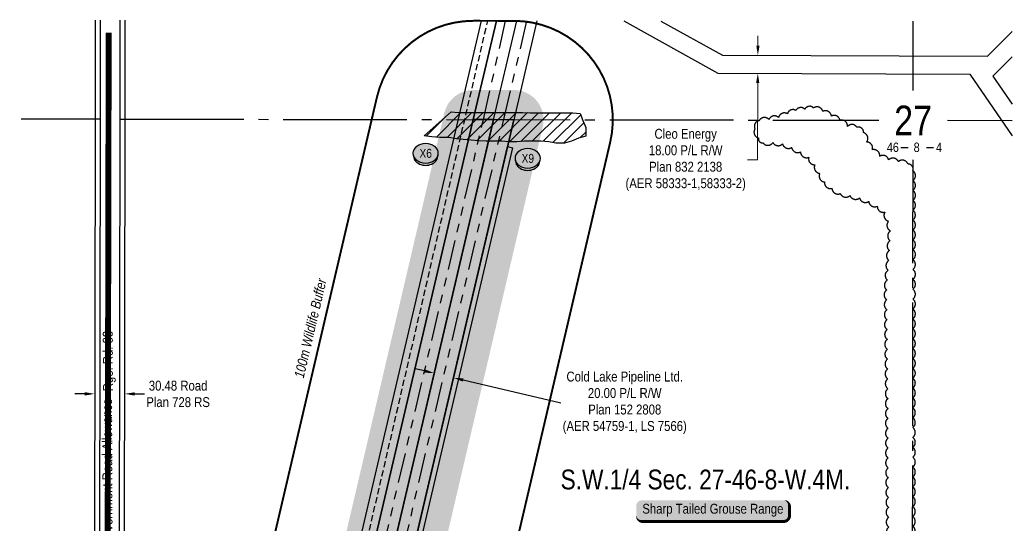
# Model space of a CAD drawing. Extents: x 493642 to 494827, y 5870938 to 5872645.
# Drawn here: x 493713 to 494716, y 5871445 to 5871956 of the extents above; entities that cross this region are included whole.
import ezdxf
from ezdxf.enums import TextEntityAlignment as Align

# ---------------------------------------------------------------- set-up
doc = ezdxf.new("R2010")
doc.units = 0
doc.header["$LTSCALE"] = 5
doc.header["$PDSIZE"] = 0.5
for name, pattern in [('0', [1, 1, 0]), ('foc-DRILLPATH', [14.75, 6, -1.75, 1.75, -1.75, 1.75, -1.75]), ('foc-QUARTERLINE', [33, 25, -3, 2, -3]), ('foc-TIELINE', [1.875, 1.25, -0.625]), ('PHANTOM', [63.5, 31.75, -6.35, 6.35, -6.35, 6.35, -6.35]), ('UG_PIPE', [1.875, 1.25, -0.625])]:
    doc.linetypes.add(name, pattern=pattern)
doc.layers.get('Defpoints').update_dxf_attribs({"color": 9})
for name, color, linetype in [('10', 1, 'Continuous'), ('9', 3, 'Continuous'), ('AS-PIPE-UG', 44, 'UG_PIPE'), ('AS-ROADS', 254, 'Continuous'), ('AS-WILDLIFE-BLOCK', 131, 'Continuous'), ('C-RW', 13, 'Continuous'), ('C-SYMBOL', 7, 'Continuous'), ('F-RW', 190, 'Continuous'), ('L-ROAD-T', 7, 'Continuous'), ('L-SEC', 7, 'Continuous'), ('L-SECLBL', 7, 'Continuous'), ('L-SECQ', 8, 'foc-QUARTERLINE'), ('L-TITLEDB-T', 4, 'Continuous'), ('P-BUFFER-H 30m', 51, 'Continuous'), ('P-BUFFER-YELLOW', 50, 'foc-TIELINE'), ('P-BUFFER-YELLOW-T', 50, 'Continuous'), ('P-CROSSINGS', 250, 'Continuous'), ('P-PDRILLPATH', 12, 'foc-DRILLPATH'), ('P-PROPOSED', 10, 'Continuous'), ('P-PROPOSED-T', 10, 'Continuous'), ('P-TEMP-H', 41, 'Continuous'), ('P-TEMP_WORKSPACE', 46, 'Continuous'), ('T-BUSH', 110, '0'), ('WETLAND', 143, 'Continuous'), ('WETLAND - OPEN WATER', 140, 'PHANTOM')]:
    doc.layers.add(name, color=color, linetype=linetype)
doc.layers.add('F-RW-T', color=190, linetype='Continuous', lineweight=9)
doc.layers.add('P-REPAIR-TEAL-H', color=7, linetype='Continuous', true_color=0xb8f9d7)
doc.layers.add('P-REPAIR-YELLOW-H', color=7, linetype='Continuous', true_color=0xeff1c0)
doc.styles.add('175L', font='ARIALN.TTF', dxfattribs={"height": 20})
doc.styles.add('80', font='ARIALN.TTF', dxfattribs={"height": 10})
doc.styles.add('80CG', font='ARIALN.TTF', dxfattribs={"height": 10})
doc.styles.add('80L', font='ARIALN.TTF', dxfattribs={"height": 10})
doc.styles.add('Crossing', font='ARIALN.TTF', dxfattribs={"height": 10})
doc.styles.add('SIMPLEX', font='ARIALN.TTF')
doc.dimstyles.new('Compass 5 000', dxfattribs={"dimscale": 5, "dimtxt": 9, "dimasz": 2, "dimexe": 0.2, "dimexo": 0.0625, "dimgap": 0.5, "dimtad": 0, "dimtih": 1, "dimtoh": 1, "dimzin": 0, "dimdsep": 46, "dimtxsty": '80CG', "dimcen": 0.1, "dimse1": 1, "dimse2": 1, "dimclrd": 256, "dimclrt": 256, "dimaunit": 1, "dimadec": 4, "dimazin": 0, "dimtfac": 0.06, "dimtofl": 0, "dimtmove": 0, "dimatfit": 1, "dimfxl": 0.2, "dimtolj": 1, "dimtzin": 0, "dimlwd": -1, "dimarcsym": 0})

# ---------------------------------------------------------------- blocks, each defined once
blk = doc.blocks.new('L-SECLBL')
at = {"layer": '9', "color": 7}
for p, q in [((-5.1, -27.8), (-12.3, -27.8)), ((20.7, -27.8), (13.5, -27.8))]:
    blk.add_line(p, q, dxfattribs=at)
at = {"layer": '10', "color": 2, "style": 'SIMPLEX'}
blk.add_attdef('SEC', text='', height=30, dxfattribs=at).set_placement((0, 0), align=Align.MIDDLE)
at = {"layer": '10', "color": 5, "style": '80L'}
blk.add_attdef('TWP', text='', height=9.5, dxfattribs=at).set_placement((-14.4, -27.4), align=Align.MIDDLE_RIGHT)
blk.add_attdef('RGE', text='', height=9.5, dxfattribs=at).set_placement((3.6, -27.4), align=Align.MIDDLE_CENTER)
blk.add_attdef('MER', text='', height=9.5, dxfattribs=at).set_placement((23.2, -27.4), align=Align.MIDDLE_LEFT)
blk = doc.blocks.new('*U372')
h = blk.add_hatch(color=255)
edge = h.paths.add_edge_path()
edge.add_line((-71.5, -11.5), (71.5, -11.5))
edge.add_arc((71.5, -5.5), 6, 270, 360)
edge.add_line((77.5, -5.5), (77.5, 4))
edge.add_arc((71.5, 4), 6, 0, 90)
edge.add_line((71.5, 10), (-71.5, 10))
edge.add_arc((-71.5, 4), 6, 90, 180)
edge.add_line((-77.5, 4), (-77.5, -5.5))
edge.add_arc((-71.5, -5.5), 6, 180, 270)
at = {"color": 131, "flags": 128}
blk.add_lwpolyline([(-71.5, -11.5, 3, 3, 0), (71.5, -11.5, 3, 3, 0.414214), (77.5, -5.5, 3, 3, 0), (77.5, 4, 3, 0, 0.414214), (71.5, 10, 0, 0, 0), (-71.5, 10, 0, 0, 0.414214), (-77.5, 4, 0, 0, 0), (-77.5, -5.5, 0, 3, 0.414214)], format="xyseb", close=True, dxfattribs=at)
at = {"color": 131, "style": '80'}
blk.add_attdef('ENTER_TEXT_001', (-36, -5), '', height=10, dxfattribs=at)
blk = doc.blocks.new('*D374')
at = {"layer": 'Defpoints', "color": 0, "transparency": 16777216}
for p in [(494078, 5871366.1), (494055, 5871355.4), (494074.5, 5871350.9)]:
    blk.add_point(p, dxfattribs=at)
at = {"layer": 'P-PROPOSED-T', "color": 240, "transparency": 16777216}
for p, q in [((494048.8, 5871372.9), (494039.1, 5871375.2)), ((494087.8, 5871363.8), (494202.7, 5871336.9))]:
    blk.add_line(p, q, dxfattribs=at)
for points in [[(494049.2, 5871374.5), (494048.4, 5871371.3), (494058.5, 5871370.6)], [(494088.1, 5871365.4), (494087.4, 5871362.2), (494078, 5871366.1)]]:
    blk.add_solid(points, dxfattribs=at)
at = {"layer": 'P-PROPOSED-T', "transparency": 16777216, "insert": (494267.2, 5871336.9), "char_height": 10, "attachment_point": 5, "style": '80CG'}
blk.add_mtext('\\A1;Cold Lake Pipeline Ltd.\\P20.00 P/L R/W\\PPlan 022 0976\\P(AER 32247-3, LS 7562)', dxfattribs=at)
blk = doc.blocks.new('*D375')
at = {"layer": 'Defpoints', "color": 0, "transparency": 16777216}
for p in [(494151.7, 5871593.7), (494123.7, 5871561.6), (494143.2, 5871557.1)]:
    blk.add_point(p, dxfattribs=at)
at = {"layer": 'P-PROPOSED-T', "color": 240, "transparency": 16777216}
for p, q in [((494122.5, 5871600.6), (494112.8, 5871602.8)), ((494161.5, 5871591.5), (494260.3, 5871568.4))]:
    blk.add_line(p, q, dxfattribs=at)
for points in [[(494122.9, 5871602.2), (494122.1, 5871598.9), (494132.3, 5871598.3)], [(494161.9, 5871593.1), (494161.1, 5871589.8), (494151.7, 5871593.7)]]:
    blk.add_solid(points, dxfattribs=at)
at = {"layer": 'P-PROPOSED-T', "transparency": 16777216, "insert": (494324.8, 5871568.4), "char_height": 10, "attachment_point": 5, "style": '80CG'}
blk.add_mtext('\\A1;Cold Lake Pipeline Ltd.\\P20.00 P/L R/W\\PPlan 152 2808\\P(AER 54759-1, LS 7566)', dxfattribs=at)
blk = doc.blocks.new('*D376')
at = {"layer": 'Defpoints', "color": 0, "transparency": 16777216}
for p in [(493788.9, 5871577.4), (493788.9, 5871574.9), (493819.4, 5871574.9)]:
    blk.add_point(p, dxfattribs=at)
at = {"layer": 'L-TITLEDB-T', "transparency": 16777216}
for p, q in [((493778.9, 5871577.4), (493768.9, 5871577.4)), ((493829.4, 5871577.3), (493839.4, 5871577.3))]:
    blk.add_line(p, q, dxfattribs=at)
for points in [[(493778.9, 5871579.1), (493778.9, 5871575.7), (493788.9, 5871577.4)], [(493829.4, 5871579), (493829.4, 5871575.7), (493819.4, 5871577.4)]]:
    blk.add_solid(points, dxfattribs=at)
at = {"layer": 'L-TITLEDB-T', "transparency": 16777216, "insert": (493873.3, 5871577.3), "char_height": 10, "attachment_point": 5, "style": '80CG'}
blk.add_mtext('\\A1;30.48 Road\\PPlan 728 RS', dxfattribs=at)
blk = doc.blocks.new('*D379')
at = {"layer": 'Defpoints', "color": 0, "transparency": 16777216}
for p in [(494483.6, 5871919.8), (494459.3, 5871901.9), (494483.5, 5871901.8)]:
    blk.add_point(p, dxfattribs=at)
at = {"layer": 'F-RW-T', "transparency": 16777216}
for p, q in [((494459.4, 5871929.9), (494459.5, 5871939.9)), ((494459.3, 5871891.9), (494459, 5871814.1)), ((494459, 5871814.1), (494449, 5871814.1))]:
    blk.add_line(p, q, dxfattribs=at)
for points in [[(494457.8, 5871929.9), (494461.1, 5871929.9), (494459.4, 5871919.9)], [(494457.6, 5871891.9), (494460.9, 5871891.9), (494459.3, 5871901.9)]]:
    blk.add_solid(points, dxfattribs=at)
at = {"layer": 'F-RW-T', "transparency": 16777216, "insert": (494386.4, 5871814.1), "char_height": 10, "attachment_point": 5, "style": '80CG'}
blk.add_mtext('\\A1;Cleo Energy\\P18.00 P/L R/W\\PPlan 832 2138\\P(AER 58333-1,58333-2)', dxfattribs=at)
blk = doc.blocks.new('xing2')
h = blk.add_hatch(color=50)
h.dxf.hatch_style = 1
edge = h.paths.add_edge_path()
edge.add_ellipse((0, 0), major_axis=(-12.5, 0), ratio=0.816297, start_angle=0, end_angle=360)
h = blk.add_hatch(color=250)
h.dxf.hatch_style = 1
edge = h.paths.add_edge_path()
edge.add_ellipse((0, -2), major_axis=(-12.5, 0), ratio=0.816297, start_angle=0, end_angle=180)
edge.add_line((12.5, -2), (12.5, 0))
edge.add_ellipse((0, 0), major_axis=(-12.5, 0), ratio=0.816297, start_angle=0, end_angle=180, ccw=False)
edge.add_line((-12.5, 0), (-12.5, -2))
at = {"color": 250}
blk.add_ellipse((0, 0), major_axis=(-12.5, 0), ratio=0.816297, dxfattribs=at)
blk.add_ellipse((0, -2), major_axis=(-12.5, 0), ratio=0.816297, start_param=0, end_param=3.141593, dxfattribs=at)
at = {"color": 250, "style": 'Crossing'}
blk.add_attdef('CROSSING', text='', height=9, dxfattribs=at).set_placement((0.1, 0), align=Align.MIDDLE_CENTER)
at = {"color": 250, "style": 'Crossing', "flags": 1}
for tag, p in [('OWNER', (0.1, -12.5)), ('DESCRIPTION', (0.1, -25.8)), ('LOCATION', (0.1, -39.3)), ('DWG_REF', (0.1, -52.8))]:
    blk.add_attdef(tag, text='', height=9, dxfattribs=at).set_placement(p, align=Align.MIDDLE_CENTER)

msp = doc.modelspace()

# ---------------------------------------------------------------- hatches: boundary and pattern name
at = {"layer": 'P-BUFFER-H 30m'}
h = msp.add_hatch(color=256, dxfattribs=at)
h.dxf.hatch_style = 1
h.paths.add_polyline_path([(494239.869, 5871839.138), (494241.954, 5871848.059, 0.48272697), (494212.782, 5871884.885), (494192.25, 5871884.913), (494171.718, 5871884.941, 0.34887862), (494142.463, 5871861.765), (493966.128, 5871106.867, 0.04773497), (493965.364, 5871101.203), (493963.654, 5871057.013, 0.42550424), (493993.624, 5871025.853), (494013.605, 5871025.847), (494033.585, 5871025.798, 0.40365509), (494063.637, 5871054.637), (494065.031, 5871090.643)])
h.paths.add_polyline_path([(494035.164, 5871094.672), (494033.66, 5871055.797), (494013.647, 5871055.847), (493993.632, 5871055.853), (493995.342, 5871100.043), (494171.676, 5871854.941), (494192.208, 5871854.913), (494212.74, 5871854.885), (494210.655, 5871845.961)], flags=16)
at = {"layer": 'P-REPAIR-TEAL-H'}
h = msp.add_hatch(color=256, dxfattribs=at)
h.dxf.hatch_style = 1
h.paths.add_polyline_path([(493993.632, 5871055.853), (494013.647, 5871055.847), (494015.253, 5871097.358), (494192.208, 5871854.913), (494171.676, 5871854.941), (493995.342, 5871100.043)])
at = {"layer": 'P-REPAIR-YELLOW-H'}
h = msp.add_hatch(color=256, dxfattribs=at)
h.dxf.hatch_style = 1
h.paths.add_polyline_path([(494192.208, 5871854.913), (494191.18, 5871850.511), (494015.253, 5871097.357), (494013.647, 5871055.847), (494033.66, 5871055.797), (494035.164, 5871094.672), (494210.655, 5871845.961), (494212.74, 5871854.885)])
at = {"layer": 'P-TEMP-H'}
h = msp.add_hatch(color=256, dxfattribs=at)
h.dxf.hatch_style = 1
h.paths.add_polyline_path([(494211.249, 5871826.52), (494066.996, 5871208.964), (494062.233, 5871210.556), (494206.38, 5871827.657)])
at = {"layer": 'WETLAND - OPEN WATER', "transparency": 33554495}
h = msp.add_hatch(dxfattribs=at)
h.set_pattern_fill('ANSI31', color=256, scale=2.5)
h.paths.add_polyline_path([(494149.356, 5871862.795), (494156.556, 5871862.068), (494164.477, 5871862.058), (494173.118, 5871862.048), (494181.039, 5871862.038), (494188.96, 5871862.029), (494197.601, 5871862.018), (494205.521, 5871862.009), (494213.442, 5871861.999), (494221.363, 5871861.99), (494229.284, 5871861.98), (494240.085, 5871861.967), (494248.726, 5871861.957), (494256.647, 5871861.947), (494264.568, 5871861.938), (494272.489, 5871861.929), (494279.689, 5871861.202), (494282.56, 5871854.015), (494285.432, 5871846.828), (494285.422, 5871838.208), (494278.219, 5871836.062), (494271.014, 5871833.197), (494263.811, 5871831.051), (494255.17, 5871831.061), (494247.971, 5871832.506), (494240.051, 5871833.234), (494232.13, 5871833.244), (494223.489, 5871833.254), (494215.567, 5871832.545), (494207.646, 5871832.555), (494200.446, 5871833.282), (494192.525, 5871833.291), (494184.605, 5871833.301), (494176.684, 5871833.31), (494169.484, 5871834.037), (494161.564, 5871834.765), (494154.364, 5871835.492), (494147.165, 5871836.938), (494137.803, 5871836.949), (494129.883, 5871837.677), (494121.963, 5871838.405)])

# ---------------------------------------------------------------- linework, layer by layer
at = {"layer": 'AS-PIPE-UG', "flags": 128}
msp.add_lwpolyline([(493713.32, 5870971.178), (493713.641, 5870971.896), (493983.589, 5870978.575), (493987.994, 5871099.98), (494186.28, 5871954.964)], dxfattribs=at)
at = {"layer": 'AS-ROADS', "const_width": 6, "flags": 128}
msp.add_lwpolyline([(493801.221, 5870950.973), (493803.124, 5871943.049)], dxfattribs=at)
at = {"layer": 'C-RW', "flags": 128}
msp.add_lwpolyline([(494195.042, 5871954.953), (494171.704, 5871855.06), (493995.342, 5871100.043), (493993.632, 5871055.853), (494013.646, 5871055.825), (494015.253, 5871097.357), (494191.18, 5871850.511), (494215.575, 5871954.927)], dxfattribs=at)
at = {"layer": 'F-RW', "flags": 128}
for points in [[(494179.643, 5871954.973), (494157.097, 5871858.472), (493980.409, 5871102.057), (493978.622, 5871055.897), (493993.632, 5871055.853), (493995.342, 5871100.043), (494171.704, 5871855.06), (494195.042, 5871954.953)], [(494236.107, 5871954.9), (494210.655, 5871845.961), (494035.164, 5871094.672), (494033.66, 5871055.797), (494013.647, 5871055.847), (494015.253, 5871097.357), (494191.18, 5871850.511), (494215.575, 5871954.927)], [(494323.931, 5871954.788), (494419.076, 5871902.06), (494673.665, 5871901.101), (494716.31, 5871838.608)], [(494361.136, 5871954.741), (494423.772, 5871920.026), (494691.527, 5871919.016), (494716.442, 5871944.048)], [(494716.41, 5871918.548), (494696.911, 5871898.956), (494716.35, 5871870.464)]]:
    msp.add_lwpolyline(points, dxfattribs=at)
at = {"layer": 'L-SEC'}
for p, q in [((493789.444, 5871955.472), (493789.297, 5871855.468)), ((493794.624, 5871955.465), (493794.477, 5871855.461)), ((493814.584, 5871855.433), (493814.73, 5871955.44)), ((493819.764, 5871855.426), (493819.91, 5871955.433)), ((493789.297, 5871855.468), (493788.127, 5871050.988)), ((493794.477, 5871855.461), (493793.307, 5871050.98)), ((493813.414, 5871050.952), (493814.584, 5871855.433)), ((493818.594, 5871050.945), (493819.764, 5871855.426))]:
    msp.add_line(p, q, dxfattribs=at)
at = {"layer": 'L-SECQ'}
for p, q in [((494616.343, 5871884.329), (494616.429, 5871954.414)), ((493794.477, 5871855.461), (493714.582, 5871855.548)), ((493814.584, 5871855.433), (494581.672, 5871854.376)), ((494650.954, 5871854.281), (494716.33, 5871854.191)), ((494615.318, 5871049.811), (494616.257, 5871814.329))]:
    msp.add_line(p, q, dxfattribs=at)
at = {"layer": 'P-BUFFER-YELLOW', "ltscale": 2, "const_width": 2, "flags": 128}
msp.add_lwpolyline([(494169.58, 5871230.483), (494308.034, 5871823.215), (494310.118, 5871832.134, 0.48272697), (494212.878, 5871954.885), (494192.346, 5871954.913), (494171.814, 5871954.941, 0.34887862), (494074.298, 5871877.688), (493937.126, 5871290.447)], format="xyb", dxfattribs=at)
at = {"layer": 'P-PDRILLPATH', "flags": 128}
for points in [[(494181.94, 5871854.927), (494204.312, 5871954.941)], [(494202.467, 5871854.899), (494225.911, 5871954.914)], [(494003.639, 5871055.85), (494005.298, 5871098.7), (494181.442, 5871852.785), (494181.94, 5871854.927)], [(494023.654, 5871055.833), (494025.209, 5871096.014), (494200.918, 5871848.236), (494202.467, 5871854.899)]]:
    msp.add_lwpolyline(points, dxfattribs=at)
at = {"layer": 'P-PROPOSED', "flags": 128}
for points in [[(493993.632, 5871055.853), (494013.647, 5871055.847), (494015.253, 5871097.358), (494192.208, 5871854.913), (494171.676, 5871854.941), (493995.342, 5871100.043), (493993.632, 5871055.853)], [(494192.208, 5871854.913), (494191.18, 5871850.511), (494015.253, 5871097.357), (494013.647, 5871055.847), (494033.66, 5871055.797), (494035.164, 5871094.672), (494210.655, 5871845.961), (494212.74, 5871854.885)]]:
    msp.add_lwpolyline(points, close=True, dxfattribs=at)
at = {"layer": 'P-TEMP_WORKSPACE', "flags": 128}
msp.add_lwpolyline([(494211.249, 5871826.52), (494066.996, 5871208.964), (494062.233, 5871210.556), (494206.38, 5871827.657)], close=True, dxfattribs=at)
at = {"layer": 'T-BUSH', "flags": 128}
msp.add_lwpolyline([(494587.693, 5871113.464, 0.52056705), (494588.542, 5871103.5, 0.52056705), (494589.391, 5871093.536, 0.52056705), (494592.422, 5871084.16, 0.52056705), (494596.698, 5871075.121, 0.52056705), (494601.214, 5871066.468, 0.52056705), (494611.212, 5871066.647, 0.52056705), (494615.707, 5871073.322, 0.52056705), (494615.712, 5871083.322, 0.52056705), (494615.718, 5871093.322, 0.52056705), (494615.723, 5871103.322, 0.52056705), (494615.728, 5871113.322, 0.52056705), (494615.733, 5871123.322, 0.52056705), (494615.738, 5871133.322, 0.52056705), (494615.743, 5871143.322, 0.52056705), (494615.748, 5871153.322, 0.52056705), (494615.754, 5871163.322, 0.52056705), (494615.759, 5871173.322, 0.52056705), (494615.764, 5871183.322, 0.52056705), (494615.769, 5871193.322, 0.52056705), (494615.774, 5871203.322, 0.52056705), (494615.779, 5871213.322, 0.52056705), (494615.784, 5871223.322, 0.52056705), (494615.79, 5871233.322, 0.52056705), (494615.795, 5871243.322, 0.52056705), (494615.8, 5871253.322, 0.52056705), (494615.805, 5871263.322, 0.52056705), (494615.81, 5871273.322, 0.52056705), (494615.815, 5871283.322, 0.52056705), (494615.821, 5871293.322, 0.52056705), (494615.826, 5871303.322, 0.52056705), (494615.831, 5871313.322, 0.52056705), (494615.836, 5871323.322, 0.52056705), (494615.841, 5871333.322, 0.52056705), (494615.846, 5871343.322, 0.52056705), (494615.851, 5871353.322, 0.52056705), (494615.857, 5871363.322, 0.52056705), (494615.862, 5871373.322, 0.52056705), (494615.867, 5871383.322, 0.52056705), (494615.872, 5871393.322, 0.52056705), (494615.877, 5871403.322, 0.52056705), (494615.882, 5871413.322, 0.52056705), (494615.887, 5871423.322, 0.52056705), (494615.893, 5871433.322, 0.52056705), (494615.898, 5871443.322, 0.52056705), (494615.903, 5871453.322, 0.52056705), (494615.908, 5871463.322, 0.52056705), (494615.913, 5871473.322, 0.52056705), (494615.918, 5871483.322, 0.52056705), (494615.923, 5871493.322, 0.52056705), (494615.929, 5871503.322, 0.52056705), (494615.934, 5871513.322, 0.52056705), (494615.939, 5871523.322, 0.52056705), (494615.944, 5871533.322, 0.52056705), (494615.949, 5871543.322, 0.52056705), (494615.954, 5871553.322, 0.52056705), (494615.96, 5871563.322, 0.52056705), (494615.965, 5871573.322, 0.52056705), (494615.97, 5871583.322, 0.52056705), (494615.975, 5871593.322, 0.52056705), (494615.98, 5871603.322, 0.52056705), (494615.985, 5871613.322, 0.52056705), (494615.99, 5871623.322, 0.52056705), (494615.996, 5871633.322, 0.52056705), (494616.001, 5871643.322, 0.52056705), (494616.006, 5871653.322, 0.52056705), (494616.011, 5871663.322, 0.52056705), (494616.016, 5871673.322, 0.52056705), (494616.021, 5871683.322, 0.52056705), (494616.026, 5871693.322, 0.52056705), (494616.032, 5871703.322, 0.52056705), (494616.037, 5871713.322, 0.52056705), (494616.042, 5871723.322, 0.52056705), (494616.047, 5871733.322, 0.52056705), (494616.052, 5871743.322, 0.52056705), (494616.057, 5871753.322, 0.52056705), (494616.063, 5871763.322, 0.52056705), (494616.068, 5871773.322, 0.52056705), (494616.073, 5871783.322, 0.52056705), (494616.078, 5871793.322, 0.52056705), (494616.083, 5871803.322, 0.52056705), (494611.074, 5871810.04, 0.52056705), (494601.433, 5871812.444, 0.52056705), (494591.595, 5871814.219, 0.52056705), (494582.529, 5871817.776, 0.52056705), (494575.102, 5871824.472, 0.52056705), (494569.297, 5871832.206, 0.52056705), (494566.326, 5871841.755, 0.52056705), (494559.353, 5871847.226, 0.52056705), (494550.009, 5871847.962, 0.52056705), (494542.312, 5871854.284, 0.52056705), (494533.721, 5871858.569, 0.52056705), (494524.948, 5871863.368, 0.52056705), (494515.596, 5871866.808, 0.52056705), (494506.854, 5871865.394, 0.52056705), (494497.743, 5871864.203, 0.52056705), (494489.319, 5871860.847, 0.52056705), (494480.392, 5871857.035, 0.52056705), (494470.591, 5871855.088, 0.52056705), (494460.666, 5871853.866, 0.52056705), (494456.53, 5871845.747, 0.52056705), (494460.015, 5871836.373, 0.52056705), (494464.627, 5871831.348, 0.52056705), (494474.618, 5871831.757, 0.52056705), (494484.323, 5871830.465, 0.52056705), (494493.627, 5871826.801, 0.52056705), (494502.477, 5871822.252, 0.52056705), (494510.867, 5871816.811, 0.52056705), (494517.011, 5871809.261, 0.52056705), (494521.914, 5871800.546, 0.52056705), (494526.816, 5871791.83, 0.52056705), (494534.309, 5871785.257, 0.52056705), (494542.723, 5871780.058, 0.52056705), (494552.481, 5871778.138, 0.52056705), (494562.174, 5871775.719, 0.52056705), (494571.443, 5871772.172, 0.52056705), (494580.154, 5871767.26, 0.52056705), (494587.867, 5871761.381, 0.52056705), (494591.481, 5871752.153, 0.52056705), (494593.512, 5871742.361, 0.52056705), (494593.033, 5871732.404, 0.52056705), (494592.331, 5871722.429, 0.52056705), (494591.829, 5871712.441, 0.52056705), (494591.144, 5871702.466, 0.52056705), (494590.304, 5871692.502, 0.52056705), (494589.584, 5871682.533, 0.52056705), (494589.712, 5871672.534, 0.52056705), (494589.841, 5871662.534, 0.52056705), (494589.969, 5871652.535, 0.52056705), (494590.097, 5871642.536, 0.52056705), (494590.226, 5871632.537, 0.52056705), (494590.354, 5871622.538, 0.52056705), (494590.482, 5871612.538, 0.52056705), (494590.611, 5871602.539, 0.52056705), (494590.739, 5871592.54, 0.52056705), (494590.867, 5871582.541, 0.52056705), (494590.905, 5871572.541, 0.52056705), (494590.939, 5871562.541, 0.52056705), (494590.973, 5871552.541, 0.52056705), (494591.008, 5871542.541, 0.52056705), (494591.042, 5871532.541, 0.52056705), (494591.076, 5871522.541, 0.52056705), (494591.111, 5871512.541, 0.52056705), (494591.197, 5871502.542, 0.52056705), (494591.294, 5871492.542, 0.52056705), (494591.39, 5871482.543, 0.52056705), (494591.487, 5871472.543, 0.52056705), (494591.583, 5871462.544, 0.52056705), (494591.68, 5871452.544, 0.52056705), (494591.776, 5871442.545, 0.52056705), (494591.873, 5871432.545, 0.52056705), (494591.969, 5871422.546, 0.52056705), (494592.066, 5871412.546, 0.52056705), (494592.162, 5871402.546, 0.52056705), (494592.259, 5871392.547, 0.52056705), (494592.355, 5871382.547, 0.52056705), (494592.859, 5871372.64, 0.52056705), (494597.08, 5871363.575, 0.52056705), (494601.301, 5871354.509, 0.52056705), (494599.825, 5871345.916, 0.52056705), (494594.169, 5871337.669, 0.52056705), (494592.19, 5871328.093, 0.52056705), (494591.598, 5871318.117, 0.52056705), (494591.408, 5871308.119, 0.52056705), (494591.217, 5871298.121, 0.52056705), (494591.026, 5871288.123, 0.52056705), (494590.835, 5871278.124, 0.52056705), (494590.644, 5871268.126, 0.52056705), (494590.454, 5871258.128, 0.52056705), (494590.263, 5871248.13, 0.52056705), (494590.072, 5871238.132, 0.52056705), (494589.881, 5871228.134, 0.52056705), (494589.69, 5871218.135, 0.52056705), (494589.5, 5871208.137, 0.52056705), (494589.309, 5871198.139, 0.52056705), (494589.118, 5871188.141, 0.52056705), (494588.927, 5871178.143, 0.52056705), (494588.736, 5871168.144, 0.52056705), (494588.546, 5871158.146, 0.52056705), (494588.355, 5871148.148, 0.52056705), (494588.164, 5871138.15, 0.52056705), (494587.973, 5871128.152, 0.52056705)], format="xyb", close=True, dxfattribs=at)
at = {"layer": 'WETLAND'}
msp.add_lwpolyline([(494149.356, 5871862.795), (494156.556, 5871862.068), (494164.477, 5871862.058), (494173.118, 5871862.048), (494181.039, 5871862.038), (494188.96, 5871862.029), (494197.601, 5871862.018), (494205.521, 5871862.009), (494213.442, 5871861.999), (494221.363, 5871861.99), (494229.284, 5871861.98), (494240.085, 5871861.967), (494248.726, 5871861.957), (494256.647, 5871861.947), (494264.568, 5871861.938), (494272.489, 5871861.929), (494279.689, 5871861.202), (494282.56, 5871854.015), (494285.432, 5871846.828), (494285.422, 5871838.208), (494278.219, 5871836.062), (494271.014, 5871833.197), (494263.811, 5871831.051), (494255.17, 5871831.061), (494247.971, 5871832.506), (494240.051, 5871833.234), (494232.13, 5871833.244), (494223.489, 5871833.254), (494215.567, 5871832.545), (494207.646, 5871832.555), (494200.446, 5871833.282), (494192.525, 5871833.291), (494184.605, 5871833.301), (494176.684, 5871833.31), (494169.484, 5871834.037), (494161.564, 5871834.765), (494154.364, 5871835.492), (494147.165, 5871836.938), (494137.803, 5871836.949), (494129.883, 5871837.677), (494121.963, 5871838.405), (494149.356, 5871862.795)], close=True, dxfattribs=at)

# ---------------------------------------------------------------- block references
at = {"layer": 'AS-WILDLIFE-BLOCK', "color": 4}
ref = msp.add_blockref('*U372', (494413.912, 5871459.749), dxfattribs=at)
ref.add_attrib('ENTER_TEXT_001', 'Sharp Tailed Grouse Range', (494342.578, 5871456.13), dxfattribs={"layer": '0', "color": 131, "height": 10, "style": '80'})
at = {"layer": 'L-SECLBL', "color": 2}
msp.add_blockref('L-SECLBL', (494616.306, 5871854.329), dxfattribs=at).add_auto_attribs({'SEC': '27', 'TWP': '46', 'RGE': '8', 'MER': '4'})
at = {"layer": 'P-CROSSINGS', "color": 5}
for p, values in [((494123.505, 5871820.826), {'CROSSING': 'X6'}), ((494226.718, 5871815.752), {'CROSSING': 'X9'})]:
    msp.add_blockref('xing2', p, dxfattribs=at).add_auto_attribs(values)

# ---------------------------------------------------------------- texts
at = {"layer": 'C-SYMBOL', "color": 3, "style": '175L'}
msp.add_text('S.W.1/4 Sec. 27-46-8-W.4M.', height=20, dxfattribs=at).set_placement((494406.386, 5871474.751), align=Align.BOTTOM_CENTER)
at = {"layer": 'L-ROAD-T', "style": '80L'}
msp.add_text('Government Road Allowance', height=10, rotation=90.208732, dxfattribs=at).set_placement((493801.766, 5871498.153), align=Align.MIDDLE_CENTER)
at = {"layer": 'L-ROAD-T', "insert": (493797.388, 5871580.023), "char_height": 10, "attachment_point": 1, "rotation": 90.208732, "style": '80L'}
msp.add_mtext_dynamic_manual_height_columns('Rge. Rd. 83', width=62.97333, gutter_width=50, heights=[0], dxfattribs=at)
at = {"layer": 'P-BUFFER-YELLOW-T', "insert": (493990.502, 5871595.055), "char_height": 10, "attachment_point": 1, "rotation": 76.852206, "style": '175L'}
msp.add_mtext_dynamic_manual_height_columns('{\\fArial Narrow|b0|i1|c0|p34;100m Wildlife Buffer}', width=208.90218, gutter_width=100, heights=[0], dxfattribs=at)

# ---------------------------------------------------------------- dimensions: what is measured, and where the dimension line sits
at = {"layer": 'F-RW-T'}
dim = msp.add_linear_dim(base=(494459.313, 5871901.908), p1=(494483.568, 5871919.8), p2=(494483.501, 5871901.817), angle=269.784176, text='Cleo Energy\\P18.00 P/L R/W\\PPlan 832 2138\\P(AER 58333-1,58333-2)', dimstyle='Compass 5 000', dxfattribs=at)
dim.commit()
dim.dimension.update_dxf_attribs({"geometry": '*D379', "text_midpoint": (494386.362, 5871814.125), "dimtype": 161})
at = {"layer": 'L-TITLEDB-T'}
dim = msp.add_linear_dim(base=(493788.896, 5871577.396), p1=(493819.359, 5871574.903), p2=(493788.892, 5871574.947), angle=179.917332, text='30.48 Road\\PPlan 728 RS', dimstyle='Compass 5 000', dxfattribs=at)
dim.commit()
dim.dimension.update_dxf_attribs({"geometry": '*D376', "text_midpoint": (493873.285, 5871577.323), "dimtype": 161})
at = {"layer": 'P-PROPOSED-T', "color": 4}
for base, p1, p2, angle, text, picture, middle in [((494151.738, 5871593.734), (494123.705, 5871561.648), (494143.181, 5871557.098), 346.852206, 'Cold Lake Pipeline Ltd.\\P20.00 P/L R/W\\PPlan 152 2808\\P(AER 54759-1, LS 7566)', '*D375', (494324.802, 5871568.382)), ((494078.017, 5871366.063), (494055, 5871355.442), (494074.474, 5871350.893), 346.852505, 'Cold Lake Pipeline Ltd.\\P20.00 P/L R/W\\PPlan 022 0976\\P(AER 32247-3, LS 7562)', '*D374', (494267.199, 5871336.947))]:
    dim = msp.add_linear_dim(base=base, p1=p1, p2=p2, angle=angle, text=text, dimstyle='Compass 5 000', override={"dimclrd": 240}, dxfattribs=at)
    dim.commit()
    dim.dimension.update_dxf_attribs({"geometry": picture, "text_midpoint": middle, "dimtype": 161})

doc.saveas('drawing.dxf')
